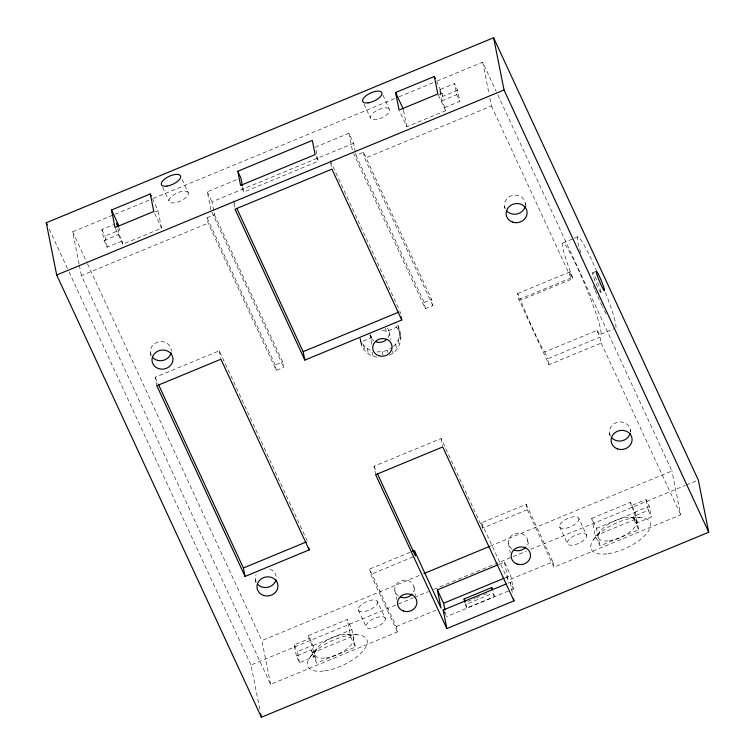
<?xml version="1.0" encoding="UTF-8"?>
<svg xmlns="http://www.w3.org/2000/svg" width="755" height="755" viewBox="0 0 755 755"><rect width="100%" height="100%" fill="white"/><g stroke="black" fill="none" stroke-linecap="round" stroke-linejoin="round"><path stroke-width="0.57" stroke-dasharray="3.77 2.83" d="M377.075 357.106C369.129 356.266 361.985 350.103 360.701 342.091L371.233 337.74L371.762 335.909A9.721 8.805 -11.3 0 1 373.017 333.87M393.43 346.337C400.027 340.986 401.953 330.341 396.686 323.433M389.363 355.19C398.81 351.273 403.142 339.901 399.64 330.464M310.182 656.944L316.59 648.875M593.496 539.768L599.904 531.699M377.019 351.924L382.285 351.736L387.381 350.311L391.939 347.744M79.096 264.061L72.64 231.776L113.977 214.684M115.062 214.231L152.048 198.942M153.133 198.489L397.866 97.272M398.961 96.819L435.937 81.521M437.032 81.078L482.709 62.184L496.082 91.072M117.912 228.803L119.026 234.361L122.121 241.053L107.21 247.215L104.114 240.524L101.887 229.407L113.609 224.556M444.95 107.531L441.854 100.84L439.627 89.722L454.538 83.56L457.634 90.251L459.861 101.368L444.95 107.531L445.582 110.74L406.813 126.774L399.555 111.089M154.794 212.032L158.031 210.692L152.708 199.197M438.853 94.545L442.081 93.214L436.758 81.71M210.947 210.05L207.314 191.836L237.617 179.303M355.36 152.01L353.614 143.28L348.97 133.248L315.42 147.121L318.251 161.277L243.695 192.11L241.477 187.334M107.21 247.215L104.983 236.098L119.894 229.926L119.016 228.019M439.627 89.722L442.723 96.413L457.634 90.251M104.114 240.524L119.026 234.361M441.854 100.84L456.766 94.677L454.538 83.56M213.665 210.418L211.957 201.868L353.614 143.28M115.496 228.567L122.763 244.252L161.532 228.218L158.031 210.692M425.386 308.672L424.15 302.481L356.02 155.285L363.476 152.199L431.605 299.395L432.841 305.596L425.386 308.672L353.604 153.595M214.524 214.694L282.653 361.89L283.729 367.279L276.273 370.365L208.144 223.169L207.068 217.78L214.524 214.694L213.882 211.485M410.125 552.292L369.648 569.034L396.281 626.574L397.356 631.973L270.611 684.389L81.398 275.584L208.144 223.169M432.841 305.596L364.712 158.399L491.458 105.993L489.382 95.621M156.814 385.739L155.134 377.311L219.252 350.792L307.011 540.41M562.73 243.063L573.375 238.665M574.442 238.221L577.641 236.9M424.15 302.481L431.605 299.395M276.273 370.365L275.197 364.967L282.653 361.89M381.964 330.171A9.721 8.805 -11.3 0 1 384.408 330.681L386.192 331.549L396.715 327.198L395.846 322.885M517.647 293.535L569.836 271.951L572.941 278.642L520.742 300.226L517.647 293.535L518.845 299.499L548.998 364.656L601.197 343.072L599.998 337.107L596.903 330.426L544.714 352.009A49.415 4.473 67.5 0 1 520.742 300.226M518.845 299.499L571.035 277.916L569.836 271.951M592.741 272.753L596.45 271.215M600.584 292.194A10.532 0.953 67.5 0 0 595.789 278.095A10.532 0.953 67.5 0 0 593.609 277.132A10.532 0.953 67.5 0 0 600.584 292.194L604.302 290.656M600.772 334.21L614.617 328.491M548.998 364.656L547.809 358.7L599.998 337.107M375.65 474.697L373.961 466.269L441.062 438.523L482.558 528.17L527.292 509.672L526.216 504.283L481.482 522.781L482.558 528.17M397.356 631.973L370.724 574.432L414.401 556.369M270.611 684.389L261.862 640.58L420.667 574.904M490.278 546.11L671.931 470.988L496.582 92.148M308.474 635.531L347.243 619.496L351.887 629.528L355.388 647.054L316.619 663.088L311.975 653.056L311.334 649.857L296.422 656.019L299.518 662.711L314.429 656.539L312.211 645.421L309.116 638.73L308.474 635.531L313.117 645.563L316.619 663.088M591.797 518.355L630.567 502.32L635.21 512.352L638.711 529.878L599.942 545.912L595.299 535.88L591.797 518.355L596.441 528.387L599.942 545.912M296.422 656.019L294.205 644.902L309.116 638.73M636.493 523.168L634.332 512.381L631.237 505.69L646.148 499.527L649.243 506.218L651.395 516.996L636.493 523.168L633.388 516.477L648.3 510.305L646.148 499.527M259.814 709.304L250.962 665.013L413.136 597.941M414.221 597.498L428.378 591.646M433.814 589.391L526.329 551.131M530.69 549.329L685.238 485.408M686.333 484.955L696.119 480.907M499.074 564.362L504.482 562.126L510.673 575.508L513.372 588.985L446.271 616.741M299.518 662.711L297.3 651.593L312.211 645.421M634.332 512.381L649.243 506.218M313.117 645.563L351.887 629.528M596.441 528.387L635.21 512.352M311.975 653.056L350.745 637.022L347.243 619.496M595.299 535.88L634.058 519.846L633.388 516.477M505.265 577.745L510.673 575.508M396.281 626.574L435.692 610.276M481.482 522.781L508.115 580.321L552.849 561.814L526.216 504.283M508.106 583.19L510.267 582.294L513.372 588.985M467.779 601.433L475.206 598.366M476.263 597.922L479.444 596.61M483.691 594.855L486.871 593.534M527.292 509.672L553.925 567.213L680.67 514.797L671.931 470.988M494.383 596.629L492.836 593.288L465.25 604.698L466.798 608.039L494.383 596.629L493.241 590.901M630.038 517.279L639.853 517.571M346.724 634.445L356.539 634.747M360.701 342.091L359.625 336.702C360.711 343.308 365.703 348.65 371.932 350.858L373.008 356.256M396.715 327.198L399.348 331.266L400.716 335.852M544.714 352.009L547.809 358.7M491.458 105.993L571.035 277.916M601.197 343.072L680.67 514.797M456.766 94.677L459.861 101.368M648.3 510.305L651.395 516.996M438.325 95.054L445.582 110.74M634.058 519.846L638.711 529.878M382.927 95.139L389.703 109.777A10.532 4.37 -24.8 0 1 375.914 119.583A10.532 4.37 -24.8 0 1 374.405 111.995A10.532 4.37 -24.8 0 1 389.703 109.777M578.915 518.572A10.532 4.37 -24.8 0 1 565.136 528.377A10.532 4.37 -24.8 0 1 563.617 520.79A10.532 4.37 -24.8 0 1 578.915 518.572L586.654 535.304A10.532 4.37 -24.8 0 1 572.875 545.11A10.532 4.37 -24.8 0 1 571.365 537.522A10.532 4.37 -24.8 0 1 586.654 535.304M364.023 104.199L370.318 117.789M559.53 526.594L567.279 543.317M330.246 160.711L399.584 310.513M316.034 156.502L318.251 161.277M373.961 466.269L376.434 471.611M233.323 200.802L235.796 206.143M207.314 191.836L211.957 201.868M211.938 212.183L283.729 367.279M207.068 217.78L275.197 364.967M182.106 179.435L188.401 193.025A10.532 4.37 -24.8 0 1 174.613 202.831A10.532 4.37 -24.8 0 1 173.103 195.243A10.532 4.37 -24.8 0 1 188.401 193.025M377.613 601.829A10.532 4.37 -24.8 0 1 363.834 611.635A10.532 4.37 -24.8 0 1 362.315 604.047A10.532 4.37 -24.8 0 1 377.613 601.829L385.361 618.553A10.532 4.37 -24.8 0 1 371.573 628.358A10.532 4.37 -24.8 0 1 370.063 620.77A10.532 4.37 -24.8 0 1 385.361 618.553M162.721 187.457L169.016 201.047M358.229 609.842L365.977 626.574M154.756 213.58L161.532 228.218M350.745 637.022L355.388 647.054M311.334 649.857L314.429 656.539M101.887 229.407L104.983 236.098M294.205 644.902L297.3 651.593M155.134 377.311L158.088 383.7M72.64 231.776L87.004 262.815M87.504 263.882L261.862 640.58M49.226 229.171L68.516 270.828M69.007 271.904L250.962 665.013M630.321 429.888L630.746 431.992M630.567 502.32L631.237 505.69M609.512 433.125L610.144 436.286M525.338 203.067L525.971 206.228M482.709 62.184L489.155 94.46M504.529 206.313L504.953 208.418M552.849 561.814L553.925 567.213M442.081 93.214L442.723 96.413M527.66 540.429L529.047 547.347M508.455 543.421L510.295 552.641M510.267 582.294L512.664 594.289M504.482 562.126L508.115 580.321M403.538 110.343L406.813 126.774M441.062 438.523L442.534 445.894M465.882 603.453L466.798 608.039M400.075 311.589L400.499 313.693M398.272 325.877L399.348 331.266M363.476 152.199L364.712 158.399M399.65 335.267L400.726 340.665M398.291 339.958L399.367 345.346M395.658 344.214L396.734 349.603M355.577 153.105L356.02 155.285M445.375 612.248L446.045 615.618M389.24 332.087L390.845 340.146M392.581 350.981L393.015 353.132M348.97 133.248L352.613 151.462M385.541 328.321L386.192 331.549M387.381 350.311L387.806 352.462M382.285 351.736L382.936 354.973M370.582 334.503L371.233 337.74M371.875 344.289L370.035 335.078A9.721 8.805 -11.3 0 0 373.744 340.807M330.662 162.816L331.719 168.082M367.364 348.621L368.44 354.01M414.042 587.428L415.656 595.487M363.636 345.356L364.712 350.745M360.994 341.288L362.07 346.687M394.837 590.419L396.677 599.63M369.648 569.034L370.724 574.432M242.6 186.664L243.695 192.11M233.946 203.954L234.578 207.115M219.252 350.792L220.724 358.172M255.369 579.595L256.002 582.756M150.387 352.783L151.019 355.945M122.121 241.053L122.763 244.252M79.322 265.213L81.398 275.584M387.315 327.934A9.721 8.805 -11.3 0 1 387.806 338.042M398.546 596.139A9.721 8.805 -11.3 0 1 396.262 584.464A9.721 8.805 -11.3 0 1 408.899 580.925A9.721 8.805 -11.3 0 1 413.391 591.986M512.173 549.149A9.721 8.805 -11.3 0 1 509.889 537.475A9.721 8.805 -11.3 0 1 522.526 533.936A9.721 8.805 -11.3 0 1 527.018 544.987M505.237 208.701A10.532 9.541 -11.3 0 1 513.098 195.328A10.532 9.541 -11.3 0 1 525.414 204.737M610.219 435.512A10.532 9.541 -11.3 0 1 618.081 422.149A10.532 9.541 -11.3 0 1 630.406 431.549M256.087 581.982A10.532 9.541 -11.3 0 1 256.077 574.659M269.78 568.996A10.532 9.541 -11.3 0 1 276.179 576.358M151.104 355.171A10.532 9.541 -11.3 0 1 158.965 341.798A10.532 9.541 -11.3 0 1 171.281 351.207M596.903 330.426A49.415 4.473 67.5 0 0 600.952 331.266L600.64 329.454A49.415 4.473 67.5 0 0 577.641 268.082A49.415 4.473 67.5 0 0 562.852 247.829L563.353 250.037A49.415 4.473 67.5 0 0 572.932 278.642M606.067 313.995A49.415 4.473 67.5 0 1 602.594 306.936M602.141 305.983A49.415 4.473 67.5 0 1 595.1 290.298M594.723 289.41A49.415 4.473 67.5 0 1 593.222 285.852M580.774 252.632A49.415 4.473 67.5 0 1 579.453 237.882A49.415 4.473 67.5 0 1 596.318 270.271M605.472 292.478A49.415 4.473 67.5 0 1 615.929 327.5M326.075 657.907A21.064 8.73 -24.8 0 0 353.642 638.296A21.064 8.73 -24.8 0 0 323.046 642.731A21.064 8.73 -24.8 0 0 326.075 657.907M609.389 540.731A21.064 8.73 -24.8 0 0 636.956 521.12A21.064 8.73 -24.8 0 0 606.359 525.555A21.064 8.73 -24.8 0 0 609.389 540.731M324.773 670.846A32.408 13.43 -24.8 0 0 367.175 640.665A32.408 13.43 -24.8 0 0 320.111 647.497A32.408 13.43 -24.8 0 0 324.773 670.846M608.086 553.67A32.408 13.43 -24.8 0 0 650.489 523.498A32.408 13.43 -24.8 0 0 603.424 530.321A32.408 13.43 -24.8 0 0 608.086 553.67"/><path stroke-width="1.13" d="M46.263 222.763L493.6 37.75L698.299 480.01L708.737 532.237L261.4 717.25L56.7 274.99L46.263 222.763L47.254 224.896M150.283 193.969L153.784 211.494L115.015 227.529L111.513 210.003L150.283 193.969L151.255 196.055M434.342 76.482L437.843 94.007L399.074 110.041L395.573 92.516L434.342 76.482L435.314 78.577M237.768 171.272L312.325 140.43L315.146 154.586L240.59 185.419L237.768 171.272L240.864 177.953L242.383 185.579M56.7 274.99L504.038 89.987L493.6 37.75M401.132 316.855L401.764 320.016L304.841 360.097L303.151 351.67L398.989 312.041M308.767 547.79L309.191 549.904L245.073 576.424L243.393 567.996L306.417 541.92M412.249 551.414L414.382 550.537L441.014 608.077L437.381 589.881L497.989 564.816M423.933 573.555L489.193 546.563M444.921 610.002L443.572 603.264L504.18 578.198M464.797 602.405L464.108 598.96L491.694 587.56L492.468 589.23M513.542 598.649L513.976 600.829L446.875 628.585L443.176 610.049L505.944 584.087M504.038 89.987L708.737 532.237M395.573 92.516L403.312 109.249M401.764 320.016L331.926 169.139L235.003 209.22L304.841 360.097M513.976 600.829L442.751 446.941L375.65 474.697L446.875 628.585M464.108 598.96L465.269 601.471M437.381 589.881L443.572 603.264M443.176 610.049L444.497 612.918M377.425 473.744L415.458 555.925L414.382 550.537M236.787 208.286L303.151 351.67M309.191 549.904L220.932 359.22L156.814 385.739L245.073 576.424M111.513 210.003L118.771 225.679M118.573 227.066L116.799 223.235L117.469 226.576M158.578 384.767L243.393 567.996M491.694 587.56L492.147 589.844M260.72 713.843L261.4 717.25M386.786 339.297A9.721 8.805 -11.3 0 1 375.933 341.873M412.126 594.025A9.721 8.805 -11.3 0 1 400.735 597.214M525.754 547.035A9.721 8.805 -11.3 0 1 514.363 550.225M525.178 206.389A10.532 9.541 -11.3 0 1 517.213 213.948A10.532 9.541 -11.3 0 1 506.614 210.815M630.161 433.21A10.532 9.541 -11.3 0 1 622.195 440.769A10.532 9.541 -11.3 0 1 611.597 437.626M276.028 579.68A10.532 9.541 -11.3 0 1 268.063 587.239A10.532 9.541 -11.3 0 1 257.455 584.106M171.045 352.868A10.532 9.541 -11.3 0 1 163.071 360.428A10.532 9.541 -11.3 0 1 152.472 357.285M378.699 355.699A9.721 8.805 -11.3 0 0 391.996 345.903A9.721 8.805 -11.3 0 0 376.49 340.599A9.721 8.805 -11.3 0 0 378.699 355.699M517.128 564.051A9.721 8.805 -11.3 0 0 530.425 554.255A9.721 8.805 -11.3 0 0 514.919 548.96A9.721 8.805 -11.3 0 0 517.128 564.051M403.5 611.04A9.721 8.805 -11.3 0 0 416.807 601.244A9.721 8.805 -11.3 0 0 401.292 595.94A9.721 8.805 -11.3 0 0 403.5 611.04M512.607 222.112A10.532 9.541 -11.3 0 0 527.018 211.504A10.532 9.541 -11.3 0 0 510.22 205.756A10.532 9.541 -11.3 0 0 512.607 222.112M617.59 448.923A10.532 9.541 -11.3 0 0 632.001 438.315A10.532 9.541 -11.3 0 0 615.202 432.568A10.532 9.541 -11.3 0 0 617.59 448.923M158.465 368.572A10.532 9.541 -11.3 0 0 172.876 357.964A10.532 9.541 -11.3 0 0 156.077 352.226A10.532 9.541 -11.3 0 0 158.465 368.572M263.457 595.393A10.532 9.541 -11.3 0 0 277.868 584.785A10.532 9.541 -11.3 0 0 261.06 579.038A10.532 9.541 -11.3 0 0 263.457 595.393M597.328 275.594A10.532 0.953 67.5 0 0 604.302 290.656A10.532 0.953 67.5 0 0 599.508 276.557A10.532 0.953 67.5 0 0 597.328 275.594M166.874 186.107A10.532 4.37 -24.8 0 0 180.653 176.302A10.532 4.37 -24.8 0 0 165.354 178.52A10.532 4.37 -24.8 0 0 166.874 186.107M368.176 102.85A10.532 4.37 -24.8 0 0 381.954 93.044A10.532 4.37 -24.8 0 0 366.656 95.262A10.532 4.37 -24.8 0 0 368.176 102.85"/></g></svg>
